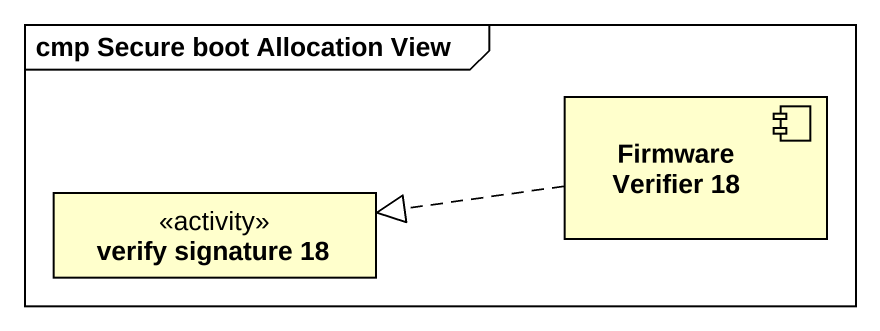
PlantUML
@startuml
mainframe cmp Secure boot Allocation View
allowmixing
hide circle
hide empty members
component "Firmware Verifier 18" as Firmware_Verifier_18
class "verify signature 18" as verify_signature_18 <<activity>>
Firmware_Verifier_18 .left.|> verify_signature_18
@enduml
